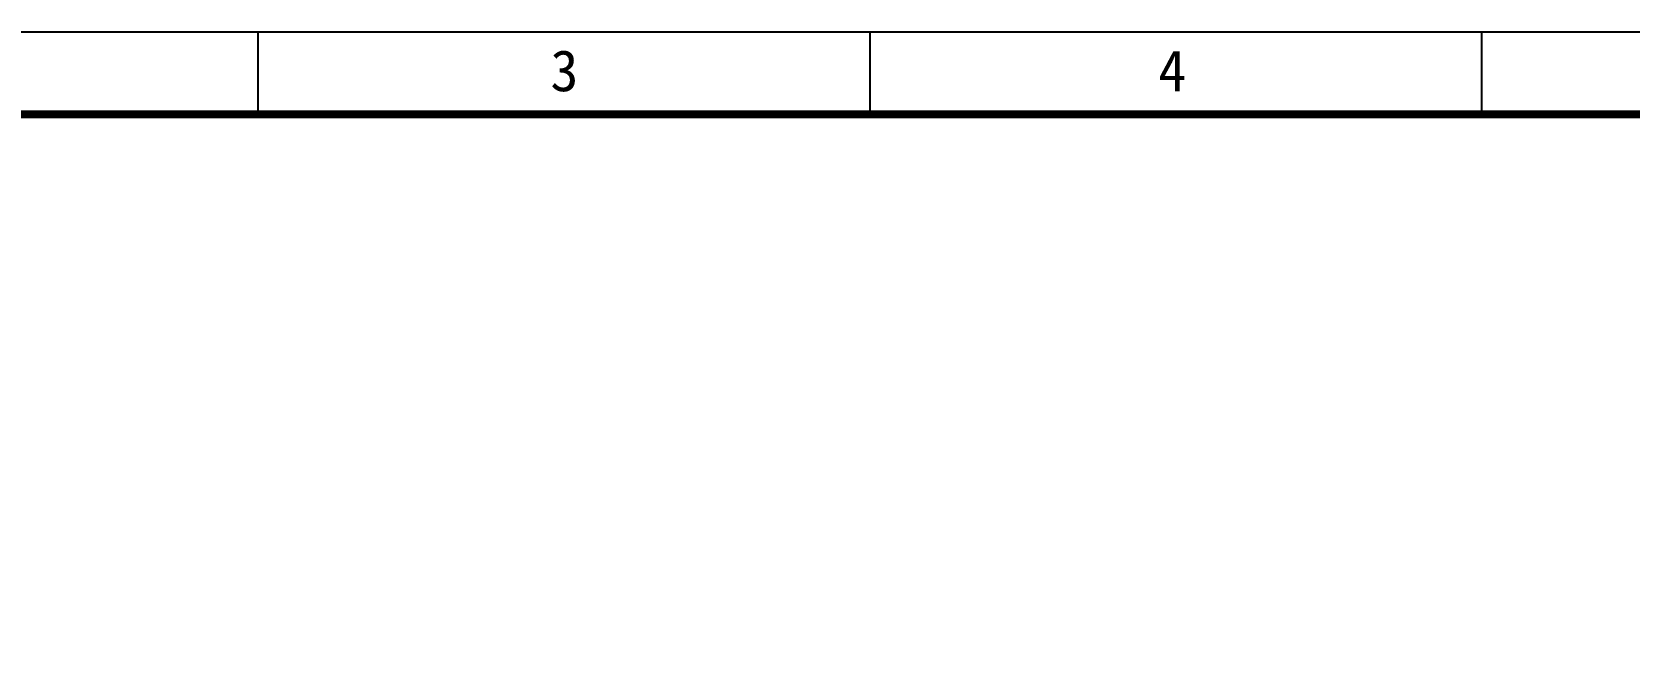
# Model space of a CAD drawing. Header units: millimetres. Extents: x 16785 to 17171, y 29514 to 29787.
# Drawn here: x 16863.4 to 16989.4, y 29736.5 to 29786.6 of the extents above; entities that cross this region are included whole.
import ezdxf

# ---------------------------------------------------------------- set-up
doc = ezdxf.new("R2010")
doc.units = ezdxf.units.MM
doc.layers.add('title bar', color=7, linetype='Continuous')
doc.styles.add('宝明', font='')
doc.styles.get('宝明').set_extended_font_data('SimHei')

msp = doc.modelspace()

# ---------------------------------------------------------------- linework, layer by layer
at = {"layer": 'title bar', "color": 0}
for p, q in [((16784.696, 29786.587), (17170.794, 29786.587)), ((16881.221, 29786.587), (16881.221, 29780.087)), ((16929.483, 29786.587), (16929.483, 29780.087)), ((16977.745, 29786.587), (16977.745, 29780.087)), ((16791.196, 29780.087), (17164.294, 29780.087))]:
    msp.add_line(p, q, dxfattribs=at)
at = {"layer": 'title bar', "color": 0, "const_width": 0.65}
msp.add_lwpolyline([(16791.196, 29520.088), (17164.294, 29520.088), (17164.294, 29780.087), (16791.196, 29780.087)], dxfattribs=at)

# ---------------------------------------------------------------- texts
at = {"layer": 'title bar', "color": 0, "style": '宝明'}
for s, p in [('3', (16904.301, 29781.909)), ('4', (16952.239, 29781.909))]:
    msp.add_text(s, height=3.25, dxfattribs=at).set_placement(p)

doc.saveas('drawing.dxf')
